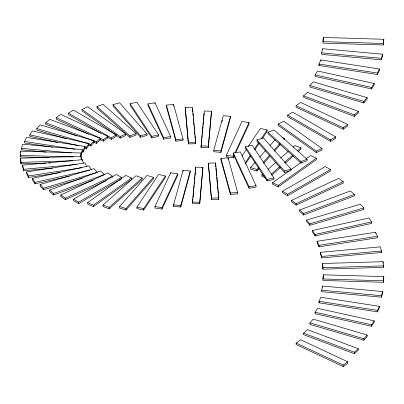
<?xml version="1.0" encoding="UTF-8"?>
<svg xmlns="http://www.w3.org/2000/svg" width="404" height="404" viewBox="0 0 404 404"><rect width="100%" height="100%" fill="white"/><g stroke="black" fill="none" stroke-linecap="round" stroke-linejoin="round"><path stroke-width="0.61" d="M48.546 157.696L20.2 156.838L20.579 151.162L81.052 152.995L80.891 156.272M20.2 156.838L20.417 154.444M80.729 156.585L81.052 152.995M192.491 202.061L195.662 167.15L202.919 167.367L199.748 203.762L192.491 203.545L192.491 202.061L199.748 202.283L202.919 167.367M192.607 202.298L192.89 199.182M193.001 197.935L193.738 189.829M193.849 188.582L194.132 185.466M194.248 184.219L194.531 181.103M194.642 179.856L194.925 176.735M195.036 175.488L195.319 172.372M195.435 171.124L195.662 167.15M201.081 145.94L204.252 111.024L211.509 111.246L208.338 147.642L201.081 147.425L201.081 145.94L208.338 146.157L211.509 111.246M201.081 147.425L201.818 139.319M201.929 138.072L202.212 134.951M202.328 133.704L202.611 130.588M202.722 129.341L203.005 126.225M203.121 124.977L203.404 121.862M203.515 120.614L203.798 117.498M203.914 116.251L204.197 113.13M322.947 41.647L323.326 37.456L383.8 39.289L383.421 44.96L322.947 43.132L322.947 41.647L383.421 43.475L383.8 39.289M323.109 41.334L323.326 37.456M322.947 278.977L323.326 274.791L383.8 276.619L383.421 282.29L322.947 280.462L322.947 278.977L383.421 280.81L383.8 276.619M323.109 278.669L323.326 274.791M46.354 152.106L21.432 149.828L21.432 148.344L22.568 144.203L82.381 149.672L82.381 151.152L81.244 155.298L81.244 153.813L82.381 149.672M173.579 204.868L183.052 170.337L190.228 170.993L190.228 172.478L180.76 207.01L173.579 206.353L173.579 204.868L180.76 205.525L190.228 170.993M173.579 206.353L173.912 205.141M213.772 150.222L223.24 115.69L230.421 116.347L230.421 117.832L220.948 152.364L213.772 151.707L213.772 150.222L220.948 150.879L230.421 116.347M221.912 122.023L222.412 120.205M321.619 52.884L322.756 48.738L382.568 54.207L382.568 55.691L381.432 59.832L321.619 54.363L321.619 52.884L381.432 58.353L382.568 54.207M321.619 290.213L322.756 286.067L382.568 291.536L382.568 293.021L381.432 297.167L321.619 291.698L321.619 290.213L381.432 295.683L382.568 291.536M50.152 146.899L24.639 142.955L24.639 141.471L26.523 137.416L85.017 146.465L85.017 147.95L83.133 152L81.891 151.808M85.017 146.465L83.133 150.52L83.133 152M154.979 206.545L170.655 172.771L177.674 173.856L177.674 175.341L161.999 209.11L154.979 208.025L154.979 206.545L161.999 207.631L177.674 173.856M234.411 155.55L233.345 157.838L226.326 156.752L226.326 155.272L242.001 121.498L249.021 122.584L249.021 124.068L235.739 152.687M233.345 157.838L233.345 156.358L233.876 155.212M234.941 152.924L249.021 122.584M318.983 63.999L320.867 59.944L379.361 68.993L379.361 70.478L377.477 74.528L318.983 65.478L318.983 63.999L377.477 73.043L379.361 68.993M318.983 65.478L319.458 64.468M318.983 301.328L320.867 297.273L379.361 306.323L379.361 307.808L377.477 311.858L318.983 302.813L318.983 301.328L377.477 310.378L379.361 306.323M318.983 302.813L319.458 301.798M57.444 142.461L29.795 136.33L29.795 134.85L32.396 130.931L88.93 143.46L88.93 144.945L86.33 148.864L84.487 148.455M86.33 148.864L86.33 147.379L88.93 143.46M136.895 207.106L158.595 174.467L165.382 175.967L165.382 177.452L143.678 210.09L136.895 208.59L136.895 207.106L143.678 208.61L165.382 175.967M242.062 155.888L246.541 149.152M248.263 146.566L260.322 128.432L267.105 129.936L267.105 131.416L262.625 138.153M245.405 162.575L250.227 155.323M254.358 149.101L258.494 142.885M261.247 138.744L267.105 129.936M245.405 164.059L250.571 156.287M254.702 150.071L259.181 143.334M315.07 74.912L317.67 70.998L374.205 83.527L374.205 85.007L371.604 88.925L315.07 76.396L315.07 74.912L371.604 87.441L374.205 83.527M315.07 312.247L317.67 308.328L374.205 320.857L374.205 322.341L371.604 326.255L315.07 313.726L315.07 312.247L371.604 324.776L374.205 320.857M66.211 138.724L36.835 130.078L36.835 128.598L40.132 124.856L94.087 140.728L94.087 142.213L90.789 145.95L88.39 145.248M90.789 145.95L90.789 144.47L94.087 140.728M119.523 206.596L147.016 175.447L153.49 177.351L153.49 178.831L125.998 209.984L119.523 208.08L119.523 206.596L125.998 208.499L153.49 177.351M309.913 85.552L313.211 81.815L367.165 97.687L367.165 99.172L363.868 102.909L309.913 87.037L309.913 85.552L363.868 101.429L367.165 97.687M259.065 168.63L256.984 170.988L250.51 169.084L250.51 167.599L255.091 162.408M259.671 157.217L265.504 150.611M270.089 145.42L275.084 139.754M256.984 170.988L256.984 169.508L258.651 167.62M263.231 162.428L269.478 155.348M274.064 150.157L279.896 143.546M283.643 139.299L284.477 138.355L282.709 137.835M263.65 163.438L269.897 156.358M274.478 151.167L280.31 144.556M309.913 322.887L313.211 319.15L367.165 335.022L367.165 336.502L363.868 340.244L309.913 324.372L309.913 322.887L363.868 338.759L367.165 335.022M76.982 136.042L45.682 124.306L45.682 122.826L49.642 119.306L100.424 138.35L100.424 139.829L96.47 143.349L93.516 142.243M96.47 143.349L96.47 141.865L100.424 138.35M103.055 205.06L136.037 175.74L142.132 178.028L142.132 179.507L109.151 208.833L103.055 206.545L103.055 205.06L109.151 207.348L142.132 178.028M303.571 95.849L307.53 92.329L358.318 111.373L358.318 112.857L354.359 116.372L303.571 97.334L303.571 95.849L354.359 114.893L358.318 111.373M265.191 177.568L261.868 176.321L261.868 174.836L262.812 173.998M267.993 169.392L276.003 162.272M280.714 158.08L288.254 151.379M292.966 147.192L294.849 145.516L300.945 147.798L300.945 149.283L298.117 151.798M271.261 174.19L279.74 166.65M284.451 162.458L292.461 155.338M297.647 150.732L300.945 147.798M271.73 175.255L280.684 167.296M285.396 163.105L293.405 155.984M303.576 333.179L307.53 329.664L358.318 348.702L358.318 350.187L354.359 353.707L303.576 334.663L303.576 333.179L354.359 352.222L358.318 348.702M88.562 134.234L56.242 119.124L56.242 117.64L60.817 114.377L107.878 136.38L107.878 137.865L103.303 141.127L99.904 139.537M103.303 141.127L103.303 139.643L107.878 136.38M87.673 202.566L125.78 175.397L131.426 178.033L131.426 179.517L93.319 206.686L87.673 204.05L87.673 202.566L93.319 205.207L131.426 178.033M296.122 105.727L300.697 102.465L347.753 124.467L347.753 125.952L343.183 129.209L296.122 107.206L296.122 105.727L343.183 127.73L347.753 124.467M306.106 158.828L310.681 155.57L316.327 158.206L316.327 159.691L278.22 186.86L272.574 184.224L272.574 182.739L289.34 170.786M290.865 169.695L301.025 162.453M278.22 186.86L278.22 185.38L316.327 158.206M296.122 343.057L300.697 339.794L347.758 361.797L347.758 363.282L343.183 366.544L296.122 344.541L296.122 343.057L343.183 365.059L347.758 361.797M100.384 133.088L68.402 114.625L68.402 113.145L73.543 110.176L116.362 134.901L116.362 136.38L111.221 139.35L107.429 137.158M68.402 113.145L111.221 137.865L116.362 134.901M73.538 199.172L116.362 174.452L121.498 177.417L121.498 178.901L78.679 203.626L73.538 200.657L73.538 199.172L78.679 202.141L121.498 177.417M287.638 115.12L292.779 112.155L335.598 136.875L335.598 138.36L330.457 141.324L287.638 116.605L287.638 115.12L330.457 139.84L335.598 136.875M282.502 191.264L325.321 166.544L330.457 169.508L330.457 170.993L287.638 195.713L282.502 192.748L282.502 191.264L287.638 194.233L330.457 169.508M82.027 109.428L87.673 106.787L125.78 133.956L125.78 135.441L120.134 138.082L82.027 110.908L82.027 109.428L120.134 136.597L120.134 138.082M120.134 136.597L125.78 133.956M106.212 180.628L65.387 199.712L60.817 196.455L60.817 194.97L107.878 172.968L112.448 176.23L112.448 177.22M60.817 194.97L65.387 198.233L112.448 176.23M278.22 123.972L283.866 121.331L321.973 148.505L321.973 149.985L316.327 152.626L278.22 125.457L278.22 123.972L316.327 151.141L316.327 152.626M316.327 151.141L321.973 148.505M291.547 200.364L338.613 178.366L343.183 181.623L343.183 183.108L296.122 205.111L291.547 201.849L291.547 200.364L296.122 203.626L296.122 205.111M296.122 203.626L343.183 181.623M96.96 106.575L103.055 104.288L136.037 133.608L136.037 135.093L129.942 137.38L96.96 108.055L96.96 106.575L129.942 135.896L129.942 137.38M129.942 135.896L136.037 133.608M49.642 190.047L100.424 171.003L104.383 174.523L53.596 193.561L49.642 190.047L49.642 191.526L53.596 195.046L93.162 180.209M267.963 132.229L274.058 129.947L307.04 159.267L307.04 160.752L300.945 163.034L267.963 133.714L267.963 132.229L300.945 161.549L300.945 163.034M300.945 161.549L307.04 159.267M299.616 209.984L350.404 190.941L354.359 194.46L354.359 195.945L303.576 214.989L299.616 211.469L299.616 209.984L303.576 213.504L303.576 214.989M303.576 213.504L354.359 194.46M113.049 104.661L119.523 102.757L147.016 133.906L147.016 135.391L140.542 137.294L113.049 106.141L113.049 104.661L140.542 135.81L140.542 137.294M140.542 135.81L147.016 133.906M40.132 184.492L94.087 168.619L97.389 172.357L43.43 188.229L40.132 184.492L40.132 185.976L43.43 189.713L82.401 178.25M256.984 139.845L263.459 137.941L290.951 169.094L290.951 170.574L284.477 172.478L256.984 141.329L256.984 139.845L284.477 170.998L284.477 172.478M284.477 170.998L290.951 169.094M306.611 220.059L360.57 204.187L363.868 207.924L363.868 209.408L309.913 225.281L306.611 221.543L306.611 220.059L309.913 223.796L309.913 225.281M309.913 223.796L363.868 207.924M130.113 103.747L136.895 102.247L158.595 134.886L158.595 136.37L151.813 137.87L130.113 105.232L130.113 103.747L151.813 136.39L151.813 137.87M151.813 136.39L158.595 134.886M69.412 176.194L35.002 183.82L32.396 179.901L32.396 178.417L88.93 165.887L91.536 169.806M32.396 178.417L35.002 182.335L89.693 170.215M245.405 146.778L252.187 145.273L273.887 177.912L273.887 179.396L267.105 180.901L245.405 148.263L245.405 146.778L267.105 179.416L267.105 180.901M267.105 179.416L273.887 177.912M312.464 230.522L368.998 217.993L371.604 221.912L371.604 223.392L315.07 235.921L312.464 232.007L312.464 230.522L315.07 234.441L315.07 235.921M315.07 234.441L371.604 221.912M147.96 103.894L154.979 102.808L170.655 136.577L170.655 138.062L163.635 139.148L147.96 105.378L147.96 103.894L163.635 137.663L163.635 139.148M163.635 137.663L170.655 136.577M60.135 172.559L28.401 177.467L26.523 173.417L26.523 171.932L85.017 162.883L86.658 166.428M26.523 171.932L28.401 175.987L81.916 167.705M233.345 152.995L240.365 151.909L256.04 185.678L256.04 187.163L249.021 188.249L233.345 154.48L233.345 152.995L249.021 186.764L249.021 188.249M249.021 186.764L256.04 185.678M317.105 241.304L375.599 232.255L377.477 236.305L377.477 237.789L318.983 246.839L317.105 242.784L317.105 241.304L318.983 245.354L318.983 246.839M318.983 245.354L377.477 236.305M166.403 105.136L173.584 104.479L183.052 139.011L183.052 140.496L175.876 141.153L166.403 106.621L166.403 105.136L175.876 139.668L175.876 141.153M175.876 139.668L183.052 139.011M52.985 168.099L23.705 170.776L22.568 166.635L22.568 165.15L82.381 159.681L83.355 163.231M22.568 165.15L23.705 169.291L73.548 164.736M74.79 164.62L76.664 164.453M220.948 158.474L228.124 157.818L237.597 192.349L237.597 193.829L230.416 194.486L220.948 159.954L220.948 158.474L230.416 193.006L230.416 194.486M230.416 193.006L237.597 192.349M320.483 252.328L380.295 246.859L381.432 251L381.432 252.485L321.619 257.954L320.483 253.808L320.483 252.328L321.619 256.469L321.619 257.954M321.619 256.469L381.432 251M185.234 107.509L192.491 107.287L195.662 142.203L195.662 143.688L188.405 143.905L185.234 107.509L188.405 143.905M188.405 142.42L195.662 142.203M46.157 163.1L20.963 163.857L20.579 158.186L81.052 156.358L81.381 159.949M20.579 158.186L20.963 162.378L72.614 160.812M48.677 163.019L50.566 162.963M208.338 163.191L215.595 162.974L218.766 197.889L218.766 199.369L211.509 199.591L208.338 163.191L211.509 199.591M211.509 198.106L218.766 197.889M322.564 263.514L383.037 261.686L383.421 265.872L383.421 267.357L322.947 269.185L322.564 263.514L322.947 269.185M322.947 267.706L383.421 265.872M20.2 155.353L73.114 156.954M21.432 148.344L71.276 152.904M226.326 155.272L233.345 156.358M24.639 141.471L75.043 149.268M51.399 147.091L52.641 147.283M29.795 134.85L78.341 145.607M84.487 146.97L86.33 147.379M250.51 167.599L256.984 169.508M36.835 128.598L90.789 144.47M261.868 174.836L264.085 175.669M45.682 122.826L96.47 141.865M272.574 182.739L278.22 185.38M56.242 117.64L103.303 139.643M381.108 251.298L381.432 252.485M383.204 264.963L383.421 267.357M215.822 166.948L215.595 162.974M215.933 168.195L216.216 171.316M216.332 172.564L216.615 175.679M216.726 176.927L217.463 185.032M217.574 186.279L217.857 189.395M217.973 190.643L218.256 193.758M218.367 195.006L218.766 199.369M192.491 108.772L192.774 111.888M192.89 113.135L193.173 116.256M193.339 118.125L193.622 121.24M193.738 122.488L194.021 125.604M194.132 126.851L194.415 129.972M194.531 131.219L194.814 134.335M194.925 135.582L195.208 138.698M195.324 139.946L195.662 143.688M81.214 159.636L81.052 156.358M383.421 43.475L383.421 44.96M383.421 280.81L383.421 282.29M383.037 261.686L383.037 263.171M381.432 58.353L381.432 59.832M381.432 295.683L381.432 297.167M377.477 73.043L377.477 74.528M377.477 310.378L377.477 311.858M375.599 232.255L375.599 233.244M371.604 87.441L371.604 88.925M371.604 324.776L371.604 326.255M363.868 101.429L363.868 102.909M363.868 338.759L363.868 340.244M354.359 114.893L354.359 116.372M354.359 352.222L354.359 353.707M343.183 127.73L343.183 129.209M343.183 365.059L343.183 366.544M330.457 139.84L330.457 141.324M322.756 48.738L322.756 49.727M322.756 286.067L322.756 287.057M320.867 59.944L320.867 60.933M287.638 194.233L287.638 195.713M284.477 138.355L284.477 139.345M228.124 157.818L228.124 159.297M220.948 150.879L220.948 152.364M208.338 146.157L208.338 147.642M199.748 202.283L199.748 203.762M183.052 170.337L183.052 171.326M180.76 205.525L180.76 207.01M173.584 104.479L173.584 105.964M170.655 172.771L170.655 173.76M161.999 207.631L161.999 209.11M154.979 102.808L154.979 103.798M143.678 208.61L143.678 210.09M125.998 208.499L125.998 209.984M111.221 137.865L111.221 139.35M109.151 207.348L109.151 208.833M93.319 205.207L93.319 206.686M82.381 159.681L82.381 160.671M78.679 202.141L78.679 203.626M65.387 198.233L65.387 199.712M53.596 193.561L53.596 195.046M43.43 188.229L43.43 189.713M35.002 182.335L35.002 183.82M28.401 175.987L28.401 177.467M23.705 169.291L23.705 170.776M20.963 162.378L20.963 163.857M20.579 151.162L20.579 152.646"/></g></svg>
